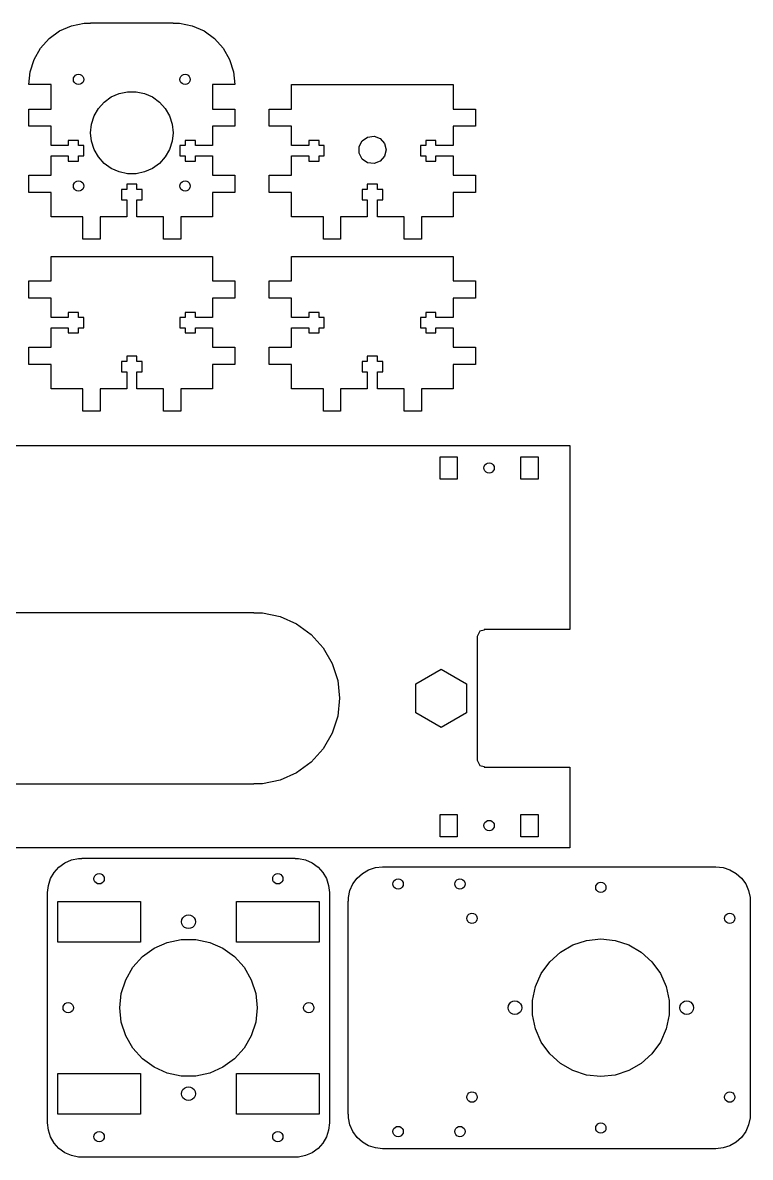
# Model space of a CAD drawing. Extents: x 0 to 479, y 0 to 339.
# Drawn here: x 266.9 to 478.6, y 0.1 to 330.1 of the extents above; entities that cross this region are included whole.
import ezdxf

# ---------------------------------------------------------------- set-up
doc = ezdxf.new("R2010")
doc.units = 0
doc.layers.add('Layer_1', color=7, linetype='CONTINUOUS')

msp = doc.modelspace()

# ---------------------------------------------------------------- linework, layer by layer
at = {"layer": 'Layer_1', "color": 7}
for points in [[(268.640487, 280.769777), (268.640487, 285.769778), (275.140485, 285.769778), (275.140485, 291.394777), (280.140481, 291.394777), (280.140481, 289.894778), (283.140475, 289.894778), (283.140475, 291.394777), (284.640486, 291.394777), (284.640486, 294.394777), (283.140475, 294.394777), (283.140475, 295.894777), (280.140481, 295.894777), (280.140481, 294.394777), (275.140485, 294.394777), (275.140485, 300.019776), (268.640487, 300.019776), (268.640487, 305.019778), (275.140485, 305.019778), (275.140485, 312.144777), (268.640487, 312.144777), (269.033487, 315.886778), (270.196485, 319.465777), (272.078487, 322.724777), (274.596487, 325.521777), (277.6405, 327.732777), (281.078474, 329.263779), (284.758483, 330.045777), (286.640482, 330.045777), (286.640482, 330.144778), (310.666483, 330.144778), (310.666483, 330.045777), (312.548482, 330.045777), (316.22849, 329.263779), (319.666493, 327.732777), (322.710485, 325.521777), (325.2285, 322.724777), (327.110499, 319.465777), (328.273481, 315.886778), (328.666475, 312.144777), (322.166474, 312.144777), (322.166474, 305.019778), (328.666475, 305.019778), (328.666475, 300.019776), (322.166474, 300.019776), (322.166474, 294.394777), (317.166484, 294.394777), (317.166484, 295.894777), (314.16649, 295.894777), (314.16649, 294.394777), (312.666479, 294.394777), (312.666479, 291.394777), (314.16649, 291.394777), (314.16649, 289.894778), (317.166484, 289.894778), (317.166484, 291.394777), (322.166474, 291.394777), (322.166474, 285.769778), (328.666475, 285.769778), (328.666475, 280.769777), (322.166474, 280.769777), (322.166474, 273.644778), (312.910488, 273.644778), (312.910488, 267.144777), (307.910498, 267.144777), (307.910498, 273.644778), (300.153479, 273.644778), (300.153479, 278.644779), (301.65349, 278.644779), (301.65349, 281.644779), (300.153479, 281.644779), (300.153479, 283.144778), (297.153485, 283.144778), (297.153485, 281.644779), (295.653474, 281.644779), (295.653474, 278.644779), (297.153485, 278.644779), (297.153485, 273.644778), (289.397482, 273.644778), (289.397482, 267.144777), (284.397492, 267.144777), (284.397492, 273.644778), (275.140485, 273.644778), (275.140485, 280.769777), (268.640487, 280.769777)], [(281.653474, 313.644777), (281.726485, 314.108778), (281.939478, 314.526778), (282.271484, 314.858778), (282.689483, 315.071777), (283.153485, 315.144777), (283.617487, 315.071777), (284.035486, 314.858778), (284.367492, 314.526778), (284.580485, 314.108778), (284.653496, 313.644777), (284.580485, 313.180778), (284.367492, 312.762779), (284.035486, 312.430778), (283.617487, 312.217776), (283.153485, 312.144777), (282.689483, 312.217776), (282.271484, 312.430778), (281.939478, 312.762779), (281.726485, 313.180778), (281.653474, 313.644777)], [(312.653497, 313.644777), (312.726479, 314.108778), (312.939472, 314.526778), (313.271479, 314.858778), (313.689478, 315.071777), (314.153479, 315.144777), (314.617481, 315.071777), (315.03548, 314.858778), (315.367487, 314.526778), (315.58048, 314.108778), (315.653491, 313.644777), (315.58048, 313.180778), (315.367487, 312.762779), (315.03548, 312.430778), (314.617481, 312.217776), (314.153479, 312.144777), (313.689478, 312.217776), (313.271479, 312.430778), (312.939472, 312.762779), (312.726479, 313.180778), (312.653497, 313.644777)], [(338.640491, 280.769777), (338.640491, 285.769778), (345.140492, 285.769778), (345.140492, 291.394777), (350.140482, 291.394777), (350.140482, 289.894778), (353.140476, 289.894778), (353.140476, 291.394777), (354.640487, 291.394777), (354.640487, 294.394777), (353.140476, 294.394777), (353.140476, 295.894777), (350.140482, 295.894777), (350.140482, 294.394777), (345.140492, 294.394777), (345.140492, 300.019776), (338.640491, 300.019776), (338.640491, 305.019778), (345.140492, 305.019778), (345.140492, 312.144777), (392.166469, 312.144777), (392.166469, 305.019778), (398.66647, 305.019778), (398.66647, 300.019776), (392.166469, 300.019776), (392.166469, 294.394777), (387.166479, 294.394777), (387.166479, 295.894777), (384.166485, 295.894777), (384.166485, 294.394777), (382.666474, 294.394777), (382.666474, 291.394777), (384.166485, 291.394777), (384.166485, 289.894778), (387.166479, 289.894778), (387.166479, 291.394777), (392.166469, 291.394777), (392.166469, 285.769778), (398.66647, 285.769778), (398.66647, 280.769777), (392.166469, 280.769777), (392.166469, 273.644778), (382.910484, 273.644778), (382.910484, 267.144777), (377.910494, 267.144777), (377.910494, 273.644778), (370.15348, 273.644778), (370.15348, 278.644779), (371.653491, 278.644779), (371.653491, 281.644779), (370.15348, 281.644779), (370.15348, 283.144778), (367.153486, 283.144778), (367.153486, 281.644779), (365.653475, 281.644779), (365.653475, 278.644779), (367.153486, 278.644779), (367.153486, 273.644778), (359.397483, 273.644778), (359.397483, 267.144777), (354.397493, 267.144777), (354.397493, 273.644778), (345.140492, 273.644778), (345.140492, 280.769777), (338.640491, 280.769777)], [(286.653492, 298.144777), (286.915479, 300.639776), (287.690489, 303.025779), (288.945475, 305.197778), (290.623484, 307.062779), (292.65348, 308.536777), (294.945491, 309.557778), (297.399498, 310.078778), (299.907494, 310.078778), (302.361473, 309.557778), (304.653484, 308.536777), (306.683481, 307.062779), (308.361489, 305.197778), (309.616475, 303.025779), (310.391485, 300.639776), (310.653472, 298.144777), (310.391485, 295.649777), (309.616475, 293.263777), (308.361489, 291.091778), (306.683481, 289.226777), (304.653484, 287.752779), (302.361473, 286.731778), (299.907494, 286.210779), (297.399498, 286.210779), (294.945491, 286.731778), (292.65348, 287.752779), (290.623484, 289.226777), (288.945475, 291.091778), (287.690489, 293.263777), (286.915479, 295.649777), (286.653492, 298.144777)], [(364.769499, 292.187777), (364.769499, 294.101777), (365.659487, 295.796778), (367.2355, 296.884779), (369.135477, 297.115778), (370.925499, 296.436779), (372.195499, 295.003779), (372.653489, 293.144778), (372.195499, 291.285778), (370.925499, 289.852777), (369.135477, 289.173776), (367.2355, 289.404778), (365.659487, 290.492778), (364.769499, 292.187777)], [(281.653474, 282.644777), (281.726485, 283.108778), (281.939478, 283.526778), (282.271484, 283.858778), (282.689483, 284.071777), (283.153485, 284.144776), (283.617487, 284.071777), (284.035486, 283.858778), (284.367492, 283.526778), (284.580485, 283.108778), (284.653496, 282.644777), (284.580485, 282.180778), (284.367492, 281.762779), (284.035486, 281.430778), (283.617487, 281.217776), (283.153485, 281.144777), (282.689483, 281.217776), (282.271484, 281.430778), (281.939478, 281.762779), (281.726485, 282.180778), (281.653474, 282.644777)], [(312.653497, 282.644777), (312.726479, 283.108778), (312.939472, 283.526778), (313.271479, 283.858778), (313.689478, 284.071777), (314.153479, 284.144776), (314.617481, 284.071777), (315.03548, 283.858778), (315.367487, 283.526778), (315.58048, 283.108778), (315.653491, 282.644777), (315.58048, 282.180778), (315.367487, 281.762779), (315.03548, 281.430778), (314.617481, 281.217776), (314.153479, 281.144777), (313.689478, 281.217776), (313.271479, 281.430778), (312.939472, 281.762779), (312.726479, 282.180778), (312.653497, 282.644777)], [(268.640487, 230.769778), (268.640487, 235.769777), (275.140485, 235.769777), (275.140485, 241.394779), (280.140481, 241.394779), (280.140481, 239.894779), (283.140475, 239.894779), (283.140475, 241.394779), (284.640486, 241.394779), (284.640486, 244.394778), (283.140475, 244.394778), (283.140475, 245.894778), (280.140481, 245.894778), (280.140481, 244.394778), (275.140485, 244.394778), (275.140485, 250.019778), (268.640487, 250.019778), (268.640487, 255.019776), (275.140485, 255.019776), (275.140485, 262.144778), (322.166474, 262.144778), (322.166474, 255.019776), (328.666475, 255.019776), (328.666475, 250.019778), (322.166474, 250.019778), (322.166474, 244.394778), (317.166484, 244.394778), (317.166484, 245.894778), (314.16649, 245.894778), (314.16649, 244.394778), (312.666479, 244.394778), (312.666479, 241.394779), (314.16649, 241.394779), (314.16649, 239.894779), (317.166484, 239.894779), (317.166484, 241.394779), (322.166474, 241.394779), (322.166474, 235.769777), (328.666475, 235.769777), (328.666475, 230.769778), (322.166474, 230.769778), (322.166474, 223.644779), (312.910488, 223.644779), (312.910488, 217.144778), (307.910498, 217.144778), (307.910498, 223.644779), (300.153479, 223.644779), (300.153479, 228.644777), (301.65349, 228.644777), (301.65349, 231.644777), (300.153479, 231.644777), (300.153479, 233.144777), (297.153485, 233.144777), (297.153485, 231.644777), (295.653474, 231.644777), (295.653474, 228.644777), (297.153485, 228.644777), (297.153485, 223.644779), (289.397482, 223.644779), (289.397482, 217.144778), (284.397492, 217.144778), (284.397492, 223.644779), (275.140485, 223.644779), (275.140485, 230.769778), (268.640487, 230.769778)], [(338.640491, 230.769778), (338.640491, 235.769777), (345.140492, 235.769777), (345.140492, 241.394779), (350.140482, 241.394779), (350.140482, 239.894779), (353.140476, 239.894779), (353.140476, 241.394779), (354.640487, 241.394779), (354.640487, 244.394778), (353.140476, 244.394778), (353.140476, 245.894778), (350.140482, 245.894778), (350.140482, 244.394778), (345.140492, 244.394778), (345.140492, 250.019778), (338.640491, 250.019778), (338.640491, 255.019776), (345.140492, 255.019776), (345.140492, 262.144778), (392.166469, 262.144778), (392.166469, 255.019776), (398.66647, 255.019776), (398.66647, 250.019778), (392.166469, 250.019778), (392.166469, 244.394778), (387.166479, 244.394778), (387.166479, 245.894778), (384.166485, 245.894778), (384.166485, 244.394778), (382.666474, 244.394778), (382.666474, 241.394779), (384.166485, 241.394779), (384.166485, 239.894779), (387.166479, 239.894779), (387.166479, 241.394779), (392.166469, 241.394779), (392.166469, 235.769777), (398.66647, 235.769777), (398.66647, 230.769778), (392.166469, 230.769778), (392.166469, 223.644779), (382.910484, 223.644779), (382.910484, 217.144778), (377.910494, 217.144778), (377.910494, 223.644779), (370.15348, 223.644779), (370.15348, 228.644777), (371.653491, 228.644777), (371.653491, 231.644777), (370.15348, 231.644777), (370.15348, 233.144777), (367.153486, 233.144777), (367.153486, 231.644777), (365.653475, 231.644777), (365.653475, 228.644777), (367.153486, 228.644777), (367.153486, 223.644779), (359.397483, 223.644779), (359.397483, 217.144778), (354.397493, 217.144778), (354.397493, 223.644779), (345.140492, 223.644779), (345.140492, 230.769778), (338.640491, 230.769778)], [(4.140485, 207.14477), (426.140493, 207.14477), (426.140493, 153.644778), (401.140487, 153.644778), (401.140487, 153.492773), (399.893488, 153.208773), (399.140491, 151.644782), (399.140491, 115.644769), (399.893488, 114.080778), (401.140487, 113.796778), (401.140487, 113.644773), (426.140493, 113.644773), (426.140493, 90.144778), (4.140485, 90.144778)], [(388.370468, 197.394782), (388.370468, 203.894783), (393.370486, 203.894783), (393.370486, 197.394782), (388.370468, 197.394782)], [(401.127476, 200.644768), (401.200487, 201.10877), (401.41348, 201.526769), (401.745487, 201.858776), (402.163486, 202.071769), (402.627488, 202.14478), (403.091489, 202.071769), (403.509488, 201.858776), (403.841495, 201.526769), (404.054488, 201.10877), (404.12747, 200.644768), (404.054488, 200.180767), (403.841495, 199.762768), (403.509488, 199.43079), (403.091489, 199.217768), (402.627488, 199.144786), (402.163486, 199.217768), (401.745487, 199.43079), (401.41348, 199.762768), (401.200487, 200.180767), (401.127476, 200.644768)], [(411.883473, 197.394782), (411.883473, 203.894783), (416.883492, 203.894783), (416.883492, 197.394782), (411.883473, 197.394782)], [(96.166486, 158.644768), (334.114493, 158.644768), (334.114493, 158.507777), (336.727475, 158.507777), (341.839479, 157.42077), (346.614482, 155.295778), (350.842481, 152.223789), (354.339497, 148.33979), (356.953495, 143.812776), (358.568484, 138.842787), (359.114499, 133.64479), (358.568484, 128.446764), (356.953495, 123.476774), (354.339497, 118.949789), (350.842481, 115.06579), (346.614482, 111.993773), (341.839479, 109.868781), (336.727475, 108.781774), (334.114493, 108.781774), (334.114493, 108.644783), (96.166486, 108.644783)], [(381.279493, 129.394777), (381.279493, 137.894774), (388.64047, 142.144787), (396.001474, 137.894774), (396.001474, 129.394777), (388.64047, 125.144792), (381.279493, 129.394777)], [(388.370468, 93.394764), (388.370468, 99.894765), (393.370486, 99.894765), (393.370486, 93.394764), (388.370468, 93.394764)], [(411.883473, 93.394764), (411.883473, 99.894765), (416.883492, 99.894765), (416.883492, 93.394764), (411.883473, 93.394764)], [(401.127476, 96.644779), (401.200487, 97.10878), (401.41348, 97.52678), (401.745487, 97.858786), (402.163486, 98.071779), (402.627488, 98.14479), (403.091489, 98.071779), (403.509488, 97.858786), (403.841495, 97.52678), (404.054488, 97.10878), (404.12747, 96.644779), (404.054488, 96.180777), (403.841495, 95.762778), (403.509488, 95.430772), (403.091489, 95.217779), (402.627488, 95.144768), (402.163486, 95.217779), (401.745487, 95.430772), (401.41348, 95.762778), (401.200487, 96.180777), (401.127476, 96.644779)], [(274.140487, 10.144768), (274.140487, 77.144776), (274.359486, 79.223766), (275.005487, 81.211767), (276.050485, 83.022787), (277.449492, 84.575771), (279.140483, 85.804793), (281.050478, 86.655777), (283.095488, 87.089779), (284.140473, 87.089779), (284.140473, 87.144784), (346.14049, 87.144784), (346.14049, 87.089779), (347.185474, 87.089779), (349.230484, 86.655777), (351.14048, 85.804793), (352.831499, 84.575771), (354.230474, 83.022787), (355.275487, 81.211767), (355.921493, 79.223766), (356.140498, 77.144776), (356.140498, 10.144768), (355.921493, 8.065778), (355.275487, 6.077777), (354.230474, 4.266785), (352.831499, 2.713773), (351.14048, 1.48478), (349.230484, 0.633795), (347.185474, 0.199794), (346.14049, 0.199794), (346.14049, 0.144788), (284.140473, 0.144788), (284.140473, 0.199794), (283.095488, 0.199794), (281.050478, 0.633795), (279.140483, 1.48478), (277.449492, 2.713773), (276.050485, 4.266785), (275.005487, 6.077777), (274.359486, 8.065778), (274.140487, 10.144768)], [(287.64048, 81.144768), (287.713491, 81.608769), (287.926484, 82.026768), (288.25849, 82.358775), (288.676489, 82.571768), (289.140491, 82.644779), (289.604492, 82.571768), (290.022492, 82.358775), (290.354498, 82.026768), (290.567491, 81.608769), (290.640474, 81.144768), (290.567491, 80.680766), (290.354498, 80.262767), (290.022492, 79.930789), (289.604492, 79.717767), (289.140491, 79.644785), (288.676489, 79.717767), (288.25849, 79.930789), (287.926484, 80.262767), (287.713491, 80.680766), (287.64048, 81.144768)], [(339.640489, 81.144768), (339.713499, 81.608769), (339.926493, 82.026768), (340.258499, 82.358775), (340.676498, 82.571768), (341.1405, 82.644779), (341.604473, 82.571768), (342.022472, 82.358775), (342.354479, 82.026768), (342.5675, 81.608769), (342.640483, 81.144768), (342.5675, 80.680766), (342.354479, 80.262767), (342.022472, 79.930789), (341.604473, 79.717767), (341.1405, 79.644785), (340.676498, 79.717767), (340.258499, 79.930789), (339.926493, 80.262767), (339.713499, 80.680766), (339.640489, 81.144768)], [(361.640473, 12.644778), (361.640473, 74.644766), (361.695478, 74.644766), (361.695478, 75.689779), (362.129479, 77.734789), (362.980492, 79.644785), (364.209485, 81.335776), (365.762498, 82.734779), (367.573489, 83.779764), (369.561491, 84.42577), (371.640481, 84.644775), (468.640479, 84.644775), (470.719469, 84.42577), (472.70747, 83.779764), (474.51849, 82.734779), (476.071475, 81.335776), (477.300468, 79.644785), (478.151481, 77.734789), (478.585482, 75.689779), (478.585482, 74.644766), (478.640487, 74.644766), (478.640487, 12.644778), (478.585482, 12.644778), (478.585482, 11.599765), (478.151481, 9.554783), (477.300468, 7.644788), (476.071475, 5.953797), (474.51849, 4.554793), (472.70747, 3.50978), (470.719469, 2.863774), (468.640479, 2.644798), (371.640481, 2.644798), (369.561491, 2.863774), (367.573489, 3.50978), (365.762498, 4.554793), (364.209485, 5.953797), (362.980492, 7.644788), (362.129479, 9.554783), (361.695478, 11.599765), (361.695478, 12.644778), (361.640473, 12.644778)], [(374.640469, 79.644785), (374.71348, 80.108786), (374.926473, 80.526786), (375.25848, 80.858764), (375.676479, 81.071785), (376.14048, 81.144768), (376.604482, 81.071785), (377.022481, 80.858764), (377.354488, 80.526786), (377.567481, 80.108786), (377.640492, 79.644785), (377.567481, 79.180783), (377.354488, 78.762784), (377.022481, 78.430778), (376.604482, 78.217784), (376.14048, 78.144774), (375.676479, 78.217784), (375.25848, 78.430778), (374.926473, 78.762784), (374.71348, 79.180783), (374.640469, 79.644785)], [(392.64049, 79.644785), (392.713472, 80.108786), (392.926494, 80.526786), (393.258472, 80.858764), (393.676471, 81.071785), (394.140473, 81.144768), (394.604474, 81.071785), (395.022474, 80.858764), (395.35448, 80.526786), (395.567473, 80.108786), (395.640484, 79.644785), (395.567473, 79.180783), (395.35448, 78.762784), (395.022474, 78.430778), (394.604474, 78.217784), (394.140473, 78.144774), (393.676471, 78.217784), (393.258472, 78.430778), (392.926494, 78.762784), (392.713472, 79.180783), (392.64049, 79.644785)], [(433.640492, 78.644787), (433.713475, 79.108788), (433.926468, 79.526788), (434.258474, 79.858766), (434.676474, 80.071787), (435.140475, 80.14477), (435.604477, 80.071787), (436.022476, 79.858766), (436.354482, 79.526788), (436.567476, 79.108788), (436.640486, 78.644787), (436.567476, 78.180785), (436.354482, 77.762786), (436.022476, 77.43078), (435.604477, 77.217786), (435.140475, 77.144776), (434.676474, 77.217786), (434.258474, 77.43078), (433.926468, 77.762786), (433.713475, 78.180785), (433.640492, 78.644787)], [(277.140487, 62.724772), (277.140487, 74.564785), (301.140495, 74.564785), (301.140495, 62.724772), (277.140487, 62.724772)], [(329.140495, 62.724772), (329.140495, 74.564785), (353.140476, 74.564785), (353.140476, 62.724772), (329.140495, 62.724772)], [(313.140499, 68.644778), (313.238487, 69.262789), (313.522487, 69.82077), (313.964475, 70.262787), (314.522485, 70.546787), (315.140495, 70.644774), (315.758477, 70.546787), (316.316487, 70.262787), (316.758475, 69.82077), (317.042475, 69.262789), (317.140491, 68.644778), (317.042475, 68.026768), (316.758475, 67.468787), (316.316487, 67.02677), (315.758477, 66.74277), (315.140495, 66.644782), (314.522485, 66.74277), (313.964475, 67.02677), (313.522487, 67.468787), (313.238487, 68.026768), (313.140499, 68.644778)], [(396.140469, 69.644776), (396.21348, 70.108778), (396.426473, 70.526777), (396.758479, 70.858784), (397.176478, 71.071777), (397.64048, 71.144788), (398.104481, 71.071777), (398.522481, 70.858784), (398.854487, 70.526777), (399.06748, 70.108778), (399.140491, 69.644776), (399.06748, 69.180775), (398.854487, 68.762776), (398.522481, 68.430769), (398.104481, 68.217776), (397.64048, 68.144765), (397.176478, 68.217776), (396.758479, 68.430769), (396.426473, 68.762776), (396.21348, 69.180775), (396.140469, 69.644776)], [(471.140488, 69.644776), (471.213471, 70.108778), (471.426492, 70.526777), (471.75847, 70.858784), (472.176469, 71.071777), (472.640471, 71.144788), (473.104472, 71.071777), (473.522472, 70.858784), (473.854478, 70.526777), (474.067471, 70.108778), (474.140482, 69.644776), (474.067471, 69.180775), (473.854478, 68.762776), (473.522472, 68.430769), (473.104472, 68.217776), (472.640471, 68.144765), (472.176469, 68.217776), (471.75847, 68.430769), (471.426492, 68.762776), (471.213471, 69.180775), (471.140488, 69.644776)], [(295.140479, 43.644772), (295.5775, 47.80278), (296.869485, 51.779771), (298.960498, 55.400767), (301.757489, 58.50778), (305.140487, 60.965766), (308.960478, 62.665788), (313.049483, 63.534778), (317.23148, 63.534778), (321.320485, 62.665788), (325.140475, 60.965766), (328.523473, 58.50778), (331.320493, 55.400767), (333.411477, 51.779771), (334.703491, 47.80278), (335.140483, 43.644772), (334.703491, 39.486764), (333.411477, 35.509773), (331.320493, 31.888777), (328.523473, 28.781764), (325.140475, 26.323778), (321.320485, 24.623784), (317.23148, 23.754766), (313.049483, 23.754766), (308.960478, 24.623784), (305.140487, 26.323778), (301.757489, 28.781764), (298.960498, 31.888777), (296.869485, 35.509773), (295.5775, 39.486764), (295.140479, 43.644772)], [(415.250469, 41.553788), (415.250469, 45.735785), (416.119488, 49.82479), (417.819482, 53.64478), (420.277468, 57.027778), (423.38448, 59.82477), (427.005476, 61.915782), (430.982467, 63.207767), (435.140475, 63.644788), (439.298484, 63.207767), (443.275474, 61.915782), (446.89647, 59.82477), (450.003483, 57.027778), (452.461469, 53.64478), (454.161491, 49.82479), (455.030482, 45.735785), (455.030482, 41.553788), (454.161491, 37.464783), (452.461469, 33.644764), (450.003483, 30.261766), (446.89647, 27.464774), (443.275474, 25.37379), (439.298484, 24.081777), (435.140475, 23.644784), (430.982467, 24.081777), (427.005476, 25.37379), (423.38448, 27.464774), (420.277468, 30.261766), (417.819482, 33.644764), (416.119488, 37.464783), (415.250469, 41.553788)], [(278.640498, 43.644772), (278.71348, 44.108774), (278.926473, 44.526773), (279.25848, 44.858779), (279.676479, 45.071772), (280.140481, 45.144783), (280.604482, 45.071772), (281.022481, 44.858779), (281.354488, 44.526773), (281.567481, 44.108774), (281.640492, 43.644772), (281.567481, 43.18077), (281.354488, 42.762771), (281.022481, 42.430765), (280.604482, 42.217772), (280.140481, 42.144789), (279.676479, 42.217772), (279.25848, 42.430765), (278.926473, 42.762771), (278.71348, 43.18077), (278.640498, 43.644772)], [(348.640499, 43.644772), (348.713481, 44.108774), (348.926475, 44.526773), (349.258481, 44.858779), (349.67648, 45.071772), (350.140482, 45.144783), (350.604483, 45.071772), (351.022483, 44.858779), (351.354489, 44.526773), (351.567482, 44.108774), (351.640493, 43.644772), (351.567482, 43.18077), (351.354489, 42.762771), (351.022483, 42.430765), (350.604483, 42.217772), (350.140482, 42.144789), (349.67648, 42.217772), (349.258481, 42.430765), (348.926475, 42.762771), (348.713481, 43.18077), (348.640499, 43.644772)], [(408.140473, 43.644772), (408.238489, 44.262782), (408.522489, 44.820764), (408.964477, 45.26278), (409.522487, 45.54678), (410.140469, 45.644768), (410.758479, 45.54678), (411.316489, 45.26278), (411.758477, 44.820764), (412.042477, 44.262782), (412.140493, 43.644772), (412.042477, 43.02679), (411.758477, 42.46878), (411.316489, 42.026764), (410.758479, 41.742764), (410.140469, 41.644776), (409.522487, 41.742792), (408.964477, 42.026764), (408.522489, 42.46878), (408.238489, 43.02679), (408.140473, 43.644772)], [(458.140486, 43.644772), (458.238473, 44.262782), (458.522474, 44.820764), (458.96449, 45.26278), (459.522472, 45.54678), (460.140482, 45.644768), (460.758492, 45.54678), (461.316474, 45.26278), (461.75849, 44.820764), (462.04249, 44.262782), (462.140478, 43.644772), (462.04249, 43.02679), (461.75849, 42.46878), (461.316474, 42.026764), (460.758492, 41.742764), (460.140482, 41.644776), (459.522472, 41.742792), (458.96449, 42.026764), (458.522474, 42.46878), (458.238473, 43.02679), (458.140486, 43.644772)], [(277.140487, 12.724788), (277.140487, 24.564772), (301.140495, 24.564772), (301.140495, 12.724788), (277.140487, 12.724788)], [(329.140495, 12.724788), (329.140495, 24.564772), (353.140476, 24.564772), (353.140476, 12.724788), (329.140495, 12.724788)], [(313.140499, 18.644766), (313.238487, 19.262776), (313.522487, 19.820786), (313.964475, 20.262774), (314.522485, 20.546774), (315.140495, 20.64479), (315.758477, 20.546774), (316.316487, 20.262774), (316.758475, 19.820786), (317.042475, 19.262776), (317.140491, 18.644766), (317.042475, 18.026784), (316.758475, 17.468774), (316.316487, 17.026786), (315.758477, 16.742785), (315.140495, 16.64477), (314.522485, 16.742785), (313.964475, 17.026786), (313.522487, 17.468774), (313.238487, 18.026784), (313.140499, 18.644766)], [(396.140469, 17.644768), (396.21348, 18.108769), (396.426473, 18.526768), (396.758479, 18.858775), (397.176478, 19.071768), (397.64048, 19.144779), (398.104481, 19.071768), (398.522481, 18.858775), (398.854487, 18.526768), (399.06748, 18.108769), (399.140491, 17.644768), (399.06748, 17.180766), (398.854487, 16.762767), (398.522481, 16.430789), (398.104481, 16.217767), (397.64048, 16.144785), (397.176478, 16.217767), (396.758479, 16.430789), (396.426473, 16.762767), (396.21348, 17.180766), (396.140469, 17.644768)], [(471.140488, 17.644768), (471.213471, 18.108769), (471.426492, 18.526768), (471.75847, 18.858775), (472.176469, 19.071768), (472.640471, 19.144779), (473.104472, 19.071768), (473.522472, 18.858775), (473.854478, 18.526768), (474.067471, 18.108769), (474.140482, 17.644768), (474.067471, 17.180766), (473.854478, 16.762767), (473.522472, 16.430789), (473.104472, 16.217767), (472.640471, 16.144785), (472.176469, 16.217767), (471.75847, 16.430789), (471.426492, 16.762767), (471.213471, 17.180766), (471.140488, 17.644768)], [(433.640492, 8.644786), (433.713475, 9.108787), (433.926468, 9.526786), (434.258474, 9.858764), (434.676474, 10.071786), (435.140475, 10.144768), (435.604477, 10.071786), (436.022476, 9.858764), (436.354482, 9.526786), (436.567476, 9.108787), (436.640486, 8.644786), (436.567476, 8.180784), (436.354482, 7.762785), (436.022476, 7.430778), (435.604477, 7.217785), (435.140475, 7.144774), (434.676474, 7.217785), (434.258474, 7.430778), (433.926468, 7.762785), (433.713475, 8.180784), (433.640492, 8.644786)], [(287.64048, 6.144776), (287.713491, 6.608778), (287.926484, 7.026777), (288.25849, 7.358784), (288.676489, 7.571777), (289.140491, 7.644788), (289.604492, 7.571777), (290.022492, 7.358784), (290.354498, 7.026777), (290.567491, 6.608778), (290.640474, 6.144776), (290.567491, 5.680775), (290.354498, 5.262776), (290.022492, 4.930798), (289.604492, 4.717776), (289.140491, 4.644794), (288.676489, 4.717776), (288.25849, 4.930798), (287.926484, 5.262776), (287.713491, 5.680775), (287.64048, 6.144776)], [(339.640489, 6.144776), (339.713499, 6.608778), (339.926493, 7.026777), (340.258499, 7.358784), (340.676498, 7.571777), (341.1405, 7.644788), (341.604473, 7.571777), (342.022472, 7.358784), (342.354479, 7.026777), (342.5675, 6.608778), (342.640483, 6.144776), (342.5675, 5.680775), (342.354479, 5.262776), (342.022472, 4.930798), (341.604473, 4.717776), (341.1405, 4.644794), (340.676498, 4.717776), (340.258499, 4.930798), (339.926493, 5.262776), (339.713499, 5.680775), (339.640489, 6.144776)], [(374.640469, 7.644788), (374.71348, 8.108789), (374.926473, 8.526788), (375.25848, 8.858766), (375.676479, 9.071788), (376.14048, 9.14477), (376.604482, 9.071788), (377.022481, 8.858766), (377.354488, 8.526788), (377.567481, 8.108789), (377.640492, 7.644788), (377.567481, 7.180786), (377.354488, 6.762787), (377.022481, 6.43078), (376.604482, 6.217787), (376.14048, 6.144776), (375.676479, 6.217787), (375.25848, 6.43078), (374.926473, 6.762787), (374.71348, 7.180786), (374.640469, 7.644788)], [(392.64049, 7.644788), (392.713472, 8.108789), (392.926494, 8.526788), (393.258472, 8.858766), (393.676471, 9.071788), (394.140473, 9.14477), (394.604474, 9.071788), (395.022474, 8.858766), (395.35448, 8.526788), (395.567473, 8.108789), (395.640484, 7.644788), (395.567473, 7.180786), (395.35448, 6.762787), (395.022474, 6.43078), (394.604474, 6.217787), (394.140473, 6.144776), (393.676471, 6.217787), (393.258472, 6.43078), (392.926494, 6.762787), (392.713472, 7.180786), (392.64049, 7.644788)]]:
    msp.add_lwpolyline(points, dxfattribs=at)

doc.saveas('drawing.dxf')
